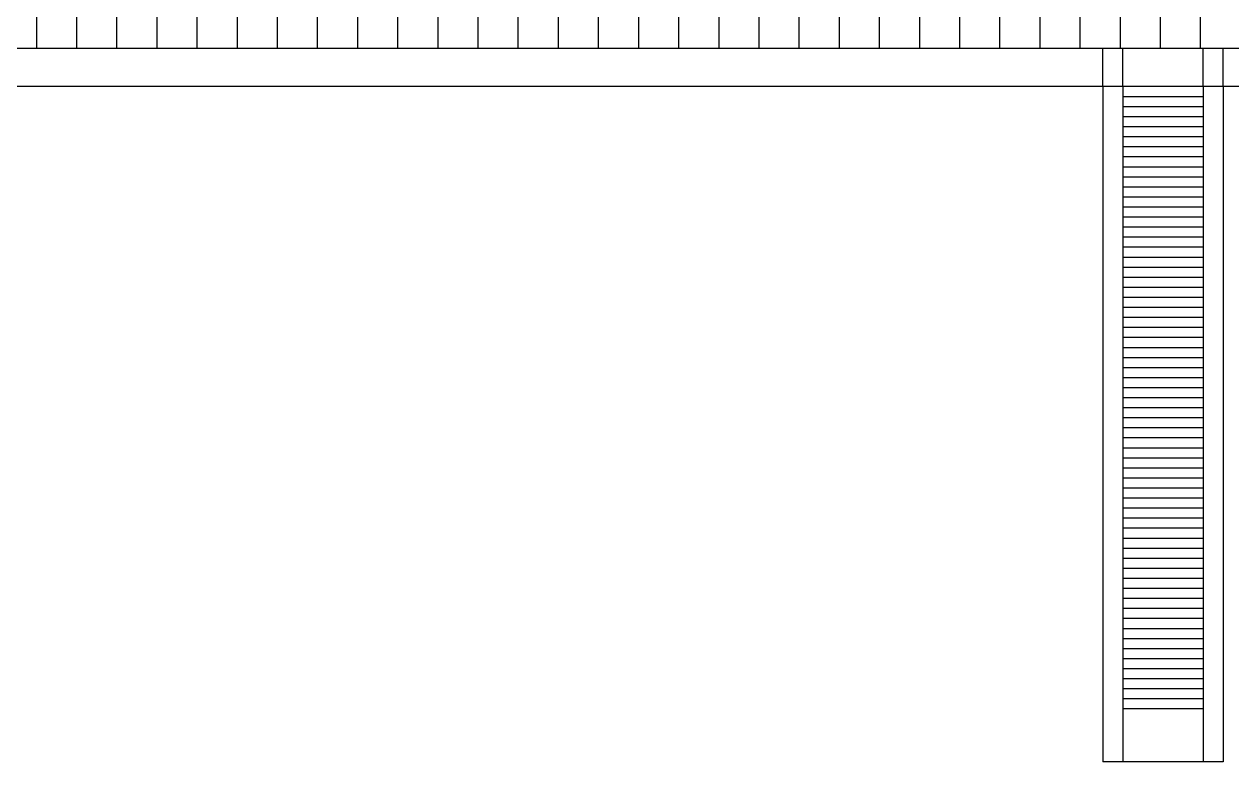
# Model space of a CAD drawing. Header units: millimetres. Extents: x 2686 to 2939, y 1294 to 1441.
# Drawn here: x 2834.22 to 2840.24, y 1320.97 to 1324.65 of the extents above; entities that cross this region are included whole.
import ezdxf

# ---------------------------------------------------------------- set-up
doc = ezdxf.new("R2010")
doc.units = ezdxf.units.MM
doc.linetypes.add('HIDDEN', pattern=[0.375, 0.25, -0.125])
for name, color, linetype in [('AR-COB VISTA 02', 1, 'Continuous'), ('AR-COB-V1', 1, 'Continuous'), ('AR-PISO', 1, 'Continuous'), ('AR-PROJ', 1, 'HIDDEN'), ('insercao', 4, 'Continuous')]:
    doc.layers.add(name, color=color, linetype=linetype)

# ---------------------------------------------------------------- blocks, each defined once
blk = doc.blocks.new('DET-GS-COBERTURA')
at = {"layer": 'AR-COB VISTA 02', "color": 2}
for p, q in [((205.5534, -519.744), (205.5534, -520.3831)), ((205.7534, -519.744), (205.7534, -520.3831)), ((205.9534, -519.744), (205.9534, -520.3831)), ((206.1534, -519.744), (206.1534, -520.3831)), ((206.3534, -519.744), (206.3534, -520.3831)), ((206.5534, -519.744), (206.5534, -520.3831)), ((206.7534, -519.744), (206.7534, -520.3831)), ((206.9534, -519.744), (206.9534, -520.3831)), ((207.1534, -519.744), (207.1534, -520.3831)), ((207.3534, -519.744), (207.3534, -520.3831)), ((207.5534, -519.744), (207.5534, -520.3831)), ((207.7534, -519.744), (207.7534, -520.3831)), ((207.7534, -519.744), (207.7534, -520.3831)), ((207.9534, -519.744), (207.9534, -520.3831)), ((208.1534, -519.744), (208.1534, -520.3831)), ((208.3534, -519.744), (208.3534, -520.3831)), ((208.5534, -519.744), (208.5534, -520.3831)), ((208.7534, -519.744), (208.7534, -520.3831)), ((208.9534, -519.744), (208.9534, -520.3831)), ((209.1534, -519.744), (209.1534, -520.3831)), ((209.3534, -519.744), (209.3534, -520.3831)), ((209.5534, -519.744), (209.5534, -520.3831)), ((209.7534, -519.744), (209.7534, -520.3831)), ((209.9534, -519.744), (209.9534, -520.3831)), ((210.1534, -519.744), (210.1534, -520.3831)), ((210.3534, -519.744), (210.3534, -520.3831)), ((210.5534, -519.744), (210.5534, -520.3831)), ((210.7534, -519.744), (210.7534, -520.3831)), ((210.9534, -519.744), (210.9534, -520.3831)), ((211.1534, -519.744), (211.1534, -520.3831)), ((211.3534, -519.744), (211.3534, -520.3831))]:
    blk.add_line(p, q, dxfattribs=at)
at = {"layer": 'AR-COB-V1'}
blk.add_line((204.5176, -520.3831), (211.8176, -520.3831), dxfattribs=at)
at = {"layer": 'AR-PISO', "linetype": 'Continuous'}
for p, q in [((211.8176, -520.5739), (204.5176, -520.5739)), ((210.8676, -520.5739), (210.8676, -523.9389)), ((210.9676, -520.5739), (210.9676, -523.9389)), ((211.3676, -520.5739), (211.3676, -523.9389)), ((211.4676, -520.5739), (211.4676, -523.9389)), ((210.9676, -520.6239), (211.3676, -520.6239)), ((210.9676, -520.6739), (211.3676, -520.6739)), ((210.9676, -520.7239), (211.3676, -520.7239)), ((210.9676, -520.7739), (211.3676, -520.7739)), ((210.9676, -520.8239), (211.3676, -520.8239)), ((210.9676, -520.8739), (211.3676, -520.8739)), ((210.9676, -520.9239), (211.3676, -520.9239)), ((210.9676, -520.9739), (211.3676, -520.9739)), ((210.9676, -521.0239), (211.3676, -521.0239)), ((210.9676, -521.0739), (211.3676, -521.0739)), ((210.9676, -521.1239), (211.3676, -521.1239)), ((210.9676, -521.1739), (211.3676, -521.1739)), ((210.9676, -521.2239), (211.3676, -521.2239)), ((210.9676, -521.2739), (211.3676, -521.2739)), ((210.9676, -521.3239), (211.3676, -521.3239)), ((210.9676, -521.3739), (211.3676, -521.3739)), ((210.9676, -521.4239), (211.3676, -521.4239)), ((210.9676, -521.4739), (211.3676, -521.4739)), ((210.9676, -521.4739), (211.3676, -521.4739)), ((210.9676, -521.5239), (211.3676, -521.5239)), ((210.9676, -521.5239), (211.3676, -521.5239)), ((210.9676, -521.5739), (211.3676, -521.5739)), ((210.9676, -521.6239), (211.3676, -521.6239)), ((210.9676, -521.6739), (211.3676, -521.6739)), ((210.9676, -521.7239), (211.3676, -521.7239)), ((210.9676, -521.7739), (211.3676, -521.7739)), ((210.9676, -521.8239), (211.3676, -521.8239)), ((210.9676, -521.8739), (211.3676, -521.8739)), ((210.9676, -521.9239), (211.3676, -521.9239)), ((210.9676, -521.9739), (211.3676, -521.9739)), ((210.9676, -522.0239), (211.3676, -522.0239)), ((210.9676, -522.0739), (211.3676, -522.0739)), ((210.9676, -522.1239), (211.3676, -522.1239)), ((210.9676, -522.1739), (211.3676, -522.1739)), ((210.9676, -522.2239), (211.3676, -522.2239)), ((210.9676, -522.2739), (211.3676, -522.2739)), ((210.9676, -522.3239), (211.3676, -522.3239)), ((210.9676, -522.3739), (211.3676, -522.3739)), ((210.9676, -522.4239), (211.3676, -522.4239)), ((210.9676, -522.4739), (211.3676, -522.4739)), ((210.9676, -522.5239), (211.3676, -522.5239)), ((210.9676, -522.5739), (211.3676, -522.5739)), ((210.9676, -522.6239), (211.3676, -522.6239)), ((210.9676, -522.6739), (211.3676, -522.6739)), ((210.9676, -522.7239), (211.3676, -522.7239)), ((210.9676, -522.7739), (211.3676, -522.7739)), ((210.9676, -522.8239), (211.3676, -522.8239)), ((210.9676, -522.8739), (211.3676, -522.8739)), ((210.9676, -522.9239), (211.3676, -522.9239)), ((210.9676, -522.9739), (211.3676, -522.9739)), ((210.9676, -523.0239), (211.3676, -523.0239)), ((210.9676, -523.0739), (211.3676, -523.0739)), ((210.9676, -523.1239), (211.3676, -523.1239)), ((210.9676, -523.1739), (211.3676, -523.1739)), ((210.9676, -523.2239), (211.3676, -523.2239)), ((210.9676, -523.2739), (211.3676, -523.2739)), ((210.9676, -523.3239), (211.3676, -523.3239)), ((210.9676, -523.3739), (211.3676, -523.3739)), ((210.9676, -523.4239), (211.3676, -523.4239)), ((210.9676, -523.4739), (211.3676, -523.4739)), ((210.9676, -523.5239), (211.3676, -523.5239)), ((210.9676, -523.5739), (211.3676, -523.5739)), ((210.9676, -523.6239), (211.3676, -523.6239)), ((210.9676, -523.6739), (211.3676, -523.6739)), ((211.4676, -523.9389), (210.8676, -523.9389))]:
    blk.add_line(p, q, dxfattribs=at)
at = {"layer": 'AR-PROJ'}
for p, q in [((210.8676, -520.5739), (210.8676, -520.3831)), ((210.9676, -520.5739), (210.9676, -520.3831)), ((211.3676, -520.5739), (211.3676, -520.3831)), ((211.4676, -520.5739), (211.4676, -520.3831))]:
    blk.add_line(p, q, dxfattribs=at)

msp = doc.modelspace()

# ---------------------------------------------------------------- block references
at = {"layer": 'insercao'}
msp.add_blockref('DET-GS-COBERTURA', (2628.7281, 1844.9138), dxfattribs=at)

doc.saveas('drawing.dxf')
